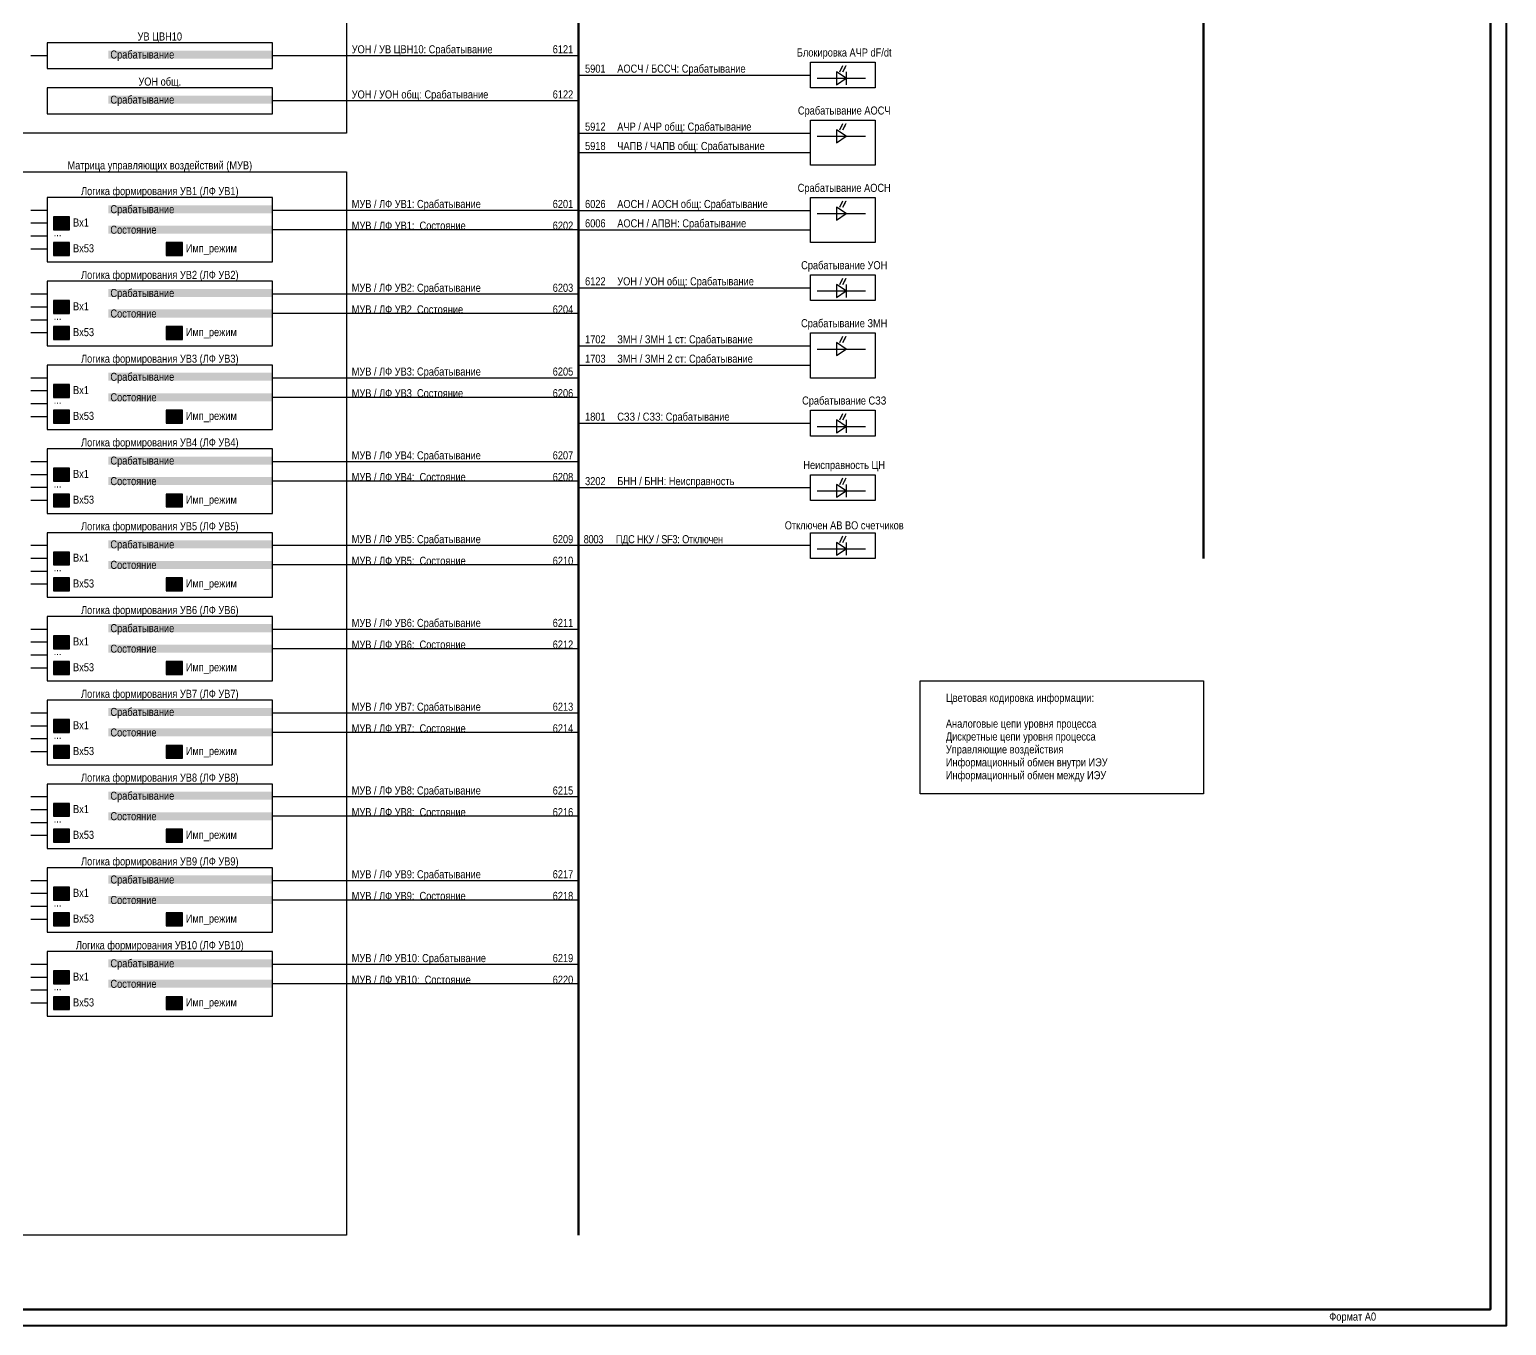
# Model space of a CAD drawing. Header units: millimetres. Extents: x 2179 to 12176, y -20554 to -12004.
# Drawn here: x 4413.6 to 4872, y -20554 to -20151.9 of the extents above; entities that cross this region are included whole.
import ezdxf
from ezdxf.enums import TextEntityAlignment as Align

# ---------------------------------------------------------------- set-up
doc = ezdxf.new("R2010")
doc.units = ezdxf.units.MM
for name, color, linetype, lineweight in [('GOOSE', 224, 'Continuous', 30), ('MMS', 190, 'Continuous', 30), ('Внутренняя шина', 4, 'Continuous', 70), ('Вход-Аналоги', 5, 'Continuous', 30), ('Линии связи', 75, 'Continuous', 30), ('Основная', 7, 'Continuous', 30), ('Основная сплошная', 7, 'Continuous', 30), ('Сигналы внутр.', 13, 'Continuous', 30), ('Цепи внешние', 134, 'Continuous', 30)]:
    doc.layers.add(name, color=color, linetype=linetype, lineweight=lineweight)
doc.layers.add('Рамка внешняя', color=8, linetype='Continuous', lineweight=40, plot=False)
doc.styles.add('2.5_Gost_RD', font='ARIALN.TTF', dxfattribs={"height": 2.5})
doc.styles.add('Narrow', font='ARIALN.TTF')
doc.styles.add('Табл дан', font='ARIALN.TTF')

# ---------------------------------------------------------------- blocks, each defined once
blk = doc.blocks.new('*U15')
blk.add_lwpolyline([(0, 0), (1189, 0), (1189, 841), (0, 841)], close=True)
at = {"lineweight": 50}
blk.add_lwpolyline([(20, 836), (1184, 836), (1184, 5), (20, 5)], close=True, dxfattribs=at)
at = {"style": '2.5_Gost_RD', "flags": 8}
blk.add_attdef('ФОРМАТ', text='', height=2.5, dxfattribs=at).set_placement((1134, 4), align=Align.TOP_LEFT)
blk = doc.blocks.new('SW.2')
at = {"true_color": 0xadddf7}
h = blk.add_hatch(color=141, dxfattribs=at)
h.dxf.hatch_style = 1
h.paths.add_polyline_path([(5, 2), (0, 2), (0, -2), (5, -2)])
blk.add_lwpolyline([(5, 2), (0, 2), (0, -2), (5, -2)], close=True)
for points in [[(1, 0), (2, 0)], [(2, 0), (3, 1)], [(3, 0), (4, 0)]]:
    blk.add_lwpolyline(points)

msp = doc.modelspace()

# ---------------------------------------------------------------- linework, layer by layer
at = {"layer": 'Внутренняя шина'}
for points in [[(4584, -20526), (4584, -19734)], [(4778, -20316), (4778, -19734)]]:
    msp.add_lwpolyline(points, dxfattribs=at)
at = {"layer": 'Линии связи'}
for points in [[(4584, -20160), (4489, -20160)], [(4584, -20166), (4656, -20166)], [(4584, -20174), (4489, -20174)], [(4584, -20184), (4656, -20184)], [(4584, -20190), (4656, -20190)], [(4584, -20208), (4489, -20208)], [(4584, -20208), (4656, -20208)], [(4584, -20214), (4489, -20214)], [(4584, -20214), (4656, -20214)], [(4584, -20234), (4489, -20234)], [(4584, -20232), (4656, -20232)], [(4584, -20240), (4489, -20240)], [(4584, -20250), (4656, -20250)], [(4584, -20256), (4656, -20256)], [(4584, -20260), (4489, -20260)], [(4584, -20266), (4489, -20266)], [(4584, -20274), (4656, -20274)], [(4584, -20286), (4489, -20286)], [(4584, -20292), (4489, -20292)], [(4584, -20294), (4656, -20294)], [(4584, -20312), (4489, -20312)], [(4656, -20312), (4584, -20312)], [(4584, -20318), (4489, -20318)], [(4584, -20338), (4489, -20338)], [(4584, -20344), (4489, -20344)], [(4584, -20364), (4489, -20364)], [(4584, -20370), (4489, -20370)], [(4584, -20390), (4489, -20390)], [(4584, -20396), (4489, -20396)], [(4584, -20416), (4489, -20416)], [(4584, -20422), (4489, -20422)], [(4584, -20442), (4489, -20442)], [(4584, -20448), (4489, -20448)]]:
    msp.add_lwpolyline(points, dxfattribs=at)
at = {"layer": 'Основная'}
for points in [[(4396, -19748), (4512, -19748), (4512, -20184), (4396, -20184)], [(4489, -20156), (4419, -20156), (4419, -20164), (4489, -20164)], [(4656, -20162), (4676, -20162), (4676, -20170), (4656, -20170)], [(4489, -20170), (4419, -20170), (4419, -20178), (4489, -20178)], [(4656, -20180), (4676, -20180), (4676, -20194), (4656, -20194)], [(4396, -20196), (4512, -20196), (4512, -20526), (4396, -20526)], [(4489, -20204), (4419, -20204), (4419, -20224), (4489, -20224)], [(4656, -20204), (4676, -20204), (4676, -20218), (4656, -20218)], [(4489, -20230), (4419, -20230), (4419, -20250), (4489, -20250)], [(4656, -20228), (4676, -20228), (4676, -20236), (4656, -20236)], [(4656, -20246), (4676, -20246), (4676, -20260), (4656, -20260)], [(4489, -20256), (4419, -20256), (4419, -20276), (4489, -20276)], [(4656, -20270), (4676, -20270), (4676, -20278), (4656, -20278)], [(4489, -20282), (4419, -20282), (4419, -20302), (4489, -20302)], [(4656, -20290), (4676, -20290), (4676, -20298), (4656, -20298)], [(4489, -20308), (4419, -20308), (4419, -20328), (4489, -20328)], [(4656, -20308), (4676, -20308), (4676, -20316), (4656, -20316)], [(4489, -20334), (4419, -20334), (4419, -20354), (4489, -20354)], [(4489, -20360), (4419, -20360), (4419, -20380), (4489, -20380)], [(4489, -20386), (4419, -20386), (4419, -20406), (4489, -20406)], [(4489, -20412), (4419, -20412), (4419, -20432), (4489, -20432)], [(4489, -20438), (4419, -20438), (4419, -20458), (4489, -20458)]]:
    msp.add_lwpolyline(points, close=True, dxfattribs=at)
for points in [[(4419, -20160), (4414, -20160)], [(4419, -20208), (4414, -20208)], [(4419, -20212), (4414, -20212)], [(4419, -20216), (4414, -20216)], [(4419, -20220), (4414, -20220)], [(4419, -20234), (4414, -20234)], [(4419, -20238), (4414, -20238)], [(4419, -20242), (4414, -20242)], [(4419, -20246), (4414, -20246)], [(4419, -20260), (4414, -20260)], [(4419, -20264), (4414, -20264)], [(4419, -20268), (4414, -20268)], [(4419, -20272), (4414, -20272)], [(4419, -20286), (4414, -20286)], [(4419, -20290), (4414, -20290)], [(4419, -20294), (4414, -20294)], [(4419, -20298), (4414, -20298)], [(4419, -20312), (4414, -20312)], [(4419, -20316), (4414, -20316)], [(4419, -20320), (4414, -20320)], [(4419, -20324), (4414, -20324)], [(4419, -20338), (4414, -20338)], [(4419, -20342), (4414, -20342)], [(4419, -20346), (4414, -20346)], [(4419, -20350), (4414, -20350)], [(4419, -20364), (4414, -20364)], [(4419, -20368), (4414, -20368)], [(4419, -20372), (4414, -20372)], [(4419, -20376), (4414, -20376)], [(4419, -20390), (4414, -20390)], [(4419, -20394), (4414, -20394)], [(4419, -20398), (4414, -20398)], [(4419, -20402), (4414, -20402)], [(4419, -20416), (4414, -20416)], [(4419, -20420), (4414, -20420)], [(4419, -20424), (4414, -20424)], [(4419, -20428), (4414, -20428)], [(4419, -20442), (4414, -20442)], [(4419, -20446), (4414, -20446)], [(4419, -20450), (4414, -20450)], [(4419, -20454), (4414, -20454)]]:
    msp.add_lwpolyline(points, dxfattribs=at)
at = {"layer": 'Основная сплошная'}
for points in [[(4664.06, -20165), (4664.06, -20169), (4667.06, -20167), (4664.06, -20165)], [(4665.06, -20165), (4666.06, -20163)], [(4666.06, -20165), (4667.06, -20163)], [(4667.06, -20165), (4667.06, -20169)], [(4658.06, -20167), (4673.06, -20167)], [(4664.06, -20183), (4664.06, -20187), (4667.06, -20185), (4664.06, -20183)], [(4665.06, -20183), (4666.06, -20181)], [(4666.06, -20183), (4667.06, -20181)], [(4658.06, -20185), (4673.06, -20185)], [(4664.06, -20207), (4664.06, -20211), (4667.06, -20209), (4664.06, -20207)], [(4665.06, -20207), (4666.06, -20205)], [(4666.06, -20207), (4667.06, -20205)], [(4658.06, -20209), (4673.06, -20209)], [(4665.06, -20231), (4666.06, -20229)], [(4666.06, -20231), (4667.06, -20229)], [(4658.06, -20233), (4673.06, -20233)], [(4664.06, -20231), (4664.06, -20235), (4667.06, -20233), (4664.06, -20231)], [(4667.06, -20231), (4667.06, -20235)], [(4665.06, -20249), (4666.06, -20247)], [(4666.06, -20249), (4667.06, -20247)], [(4658.06, -20251), (4673.06, -20251)], [(4664.06, -20249), (4664.06, -20253), (4667.06, -20251), (4664.06, -20249)], [(4665.06, -20273), (4666.06, -20271)], [(4666.06, -20273), (4667.06, -20271)], [(4658.06, -20275), (4673.06, -20275)], [(4664.06, -20273), (4664.06, -20277), (4667.06, -20275), (4664.06, -20273)], [(4667.06, -20273), (4667.06, -20277)], [(4664.06, -20293), (4664.06, -20297), (4667.06, -20295), (4664.06, -20293)], [(4665.06, -20293), (4666.06, -20291)], [(4666.06, -20293), (4667.06, -20291)], [(4667.06, -20293), (4667.06, -20297)], [(4658.06, -20295), (4673.06, -20295)], [(4658.06, -20313), (4673.06, -20313)], [(4664.06, -20311), (4664.06, -20315), (4667.06, -20313), (4664.06, -20311)], [(4665.06, -20311), (4666.06, -20309)], [(4666.06, -20311), (4667.06, -20309)], [(4667.06, -20311), (4667.06, -20315)]]:
    msp.add_lwpolyline(points, dxfattribs=at)
for points in [[(4665.56, -20164, 0.5, 0, 0), (4666.06, -20163, 0, 0, 0)], [(4666.56, -20164, 0.5, 0, 0), (4667.06, -20163, 0, 0, 0)], [(4665.56, -20182, 0.5, 0, 0), (4666.06, -20181, 0, 0, 0)], [(4666.56, -20182, 0.5, 0, 0), (4667.06, -20181, 0, 0, 0)], [(4665.56, -20206, 0.5, 0, 0), (4666.06, -20205, 0, 0, 0)], [(4666.56, -20206, 0.5, 0, 0), (4667.06, -20205, 0, 0, 0)], [(4665.56, -20230, 0.5, 0, 0), (4666.06, -20229, 0, 0, 0)], [(4666.56, -20230, 0.5, 0, 0), (4667.06, -20229, 0, 0, 0)], [(4665.56, -20248, 0.5, 0, 0), (4666.06, -20247, 0, 0, 0)], [(4666.56, -20248, 0.5, 0, 0), (4667.06, -20247, 0, 0, 0)], [(4665.56, -20272, 0.5, 0, 0), (4666.06, -20271, 0, 0, 0)], [(4666.56, -20272, 0.5, 0, 0), (4667.06, -20271, 0, 0, 0)], [(4665.56, -20292, 0.5, 0, 0), (4666.06, -20291, 0, 0, 0)], [(4666.56, -20292, 0.5, 0, 0), (4667.06, -20291, 0, 0, 0)], [(4665.56, -20310, 0.5, 0, 0), (4666.06, -20309, 0, 0, 0)], [(4666.56, -20310, 0.5, 0, 0), (4667.06, -20309, 0, 0, 0)]]:
    msp.add_lwpolyline(points, format="xyseb", dxfattribs=at)
at = {"layer": 'Основная сплошная', "ltscale": 0.3}
msp.add_lwpolyline([(4690, -20354), (4777.95, -20354), (4777.95, -20389), (4690, -20389)], close=True, dxfattribs=at)

# ---------------------------------------------------------------- block references
at = {"layer": 'Основная'}
for p in [(4421, -20212), (4421, -20220), (4456, -20220), (4421, -20238), (4421, -20246), (4456, -20246), (4421, -20264), (4421, -20272), (4456, -20272), (4421, -20290), (4421, -20298), (4456, -20298), (4421, -20316), (4421, -20324), (4456, -20324), (4421, -20342), (4421, -20350), (4456, -20350), (4421, -20368), (4421, -20376), (4456, -20376), (4421, -20394), (4421, -20402), (4456, -20402), (4421, -20420), (4421, -20428), (4456, -20428), (4421, -20446), (4421, -20454), (4456, -20454)]:
    msp.add_blockref('SW.2', p, dxfattribs=at)
at = {"layer": 'Рамка внешняя'}
msp.add_blockref('*U15', (3683, -20554), dxfattribs=at).add_auto_attribs({'ФОРМАТ': 'Формат А0'})

# ---------------------------------------------------------------- texts
at = {"layer": 'GOOSE', "insert": (4698, -20382), "char_height": 2.5, "width": 72, "attachment_point": 1, "style": 'Табл дан'}
msp.add_mtext('\\A1;Информационный обмен между ИЭУ', dxfattribs=at)
at = {"layer": 'MMS', "insert": (4698, -20374), "char_height": 2.5, "width": 72, "attachment_point": 1, "style": 'Табл дан'}
msp.add_mtext('\\A1;Управляющие воздействия', dxfattribs=at)
at = {"layer": 'Вход-Аналоги', "insert": (4698, -20366), "char_height": 2.5, "width": 72, "attachment_point": 1, "style": 'Табл дан'}
msp.add_mtext('\\A1;Аналоговые цепи уровня процесса', dxfattribs=at)
at = {"layer": 'Основная', "style": 'Табл дан'}
for s, p in [('Вх1', (4427.07, -20211.75)), ('...', (4421.07, -20214.75)), ('Вх53', (4427.07, -20219.75)), ('Имп_режим', (4462.07, -20219.75)), ('Вх1', (4427.07, -20237.75)), ('...', (4421.07, -20240.75)), ('Вх53', (4427.07, -20245.75)), ('Имп_режим', (4462.07, -20245.75)), ('Вх1', (4427.07, -20263.75)), ('...', (4421.07, -20266.75)), ('Вх53', (4427.07, -20271.75)), ('Имп_режим', (4462.07, -20271.75)), ('Вх1', (4427.07, -20289.75)), ('...', (4421.07, -20292.75)), ('Вх53', (4427.07, -20297.75)), ('Имп_режим', (4462.07, -20297.75)), ('Вх1', (4427.07, -20315.75)), ('...', (4421.07, -20318.75)), ('Вх53', (4427.07, -20323.75)), ('Имп_режим', (4462.07, -20323.75)), ('Вх1', (4427.07, -20341.75)), ('...', (4421.07, -20344.75)), ('Вх53', (4427.07, -20349.75)), ('Имп_режим', (4462.07, -20349.75)), ('Вх1', (4427.07, -20367.75)), ('...', (4421.07, -20370.75)), ('Вх53', (4427.07, -20375.75)), ('Имп_режим', (4462.07, -20375.75)), ('Вх1', (4427.07, -20393.75)), ('...', (4421.07, -20396.75)), ('Вх53', (4427.07, -20401.75)), ('Имп_режим', (4462.07, -20401.75)), ('Вх1', (4427.07, -20419.75)), ('...', (4421.07, -20422.75)), ('Вх53', (4427.07, -20427.75)), ('Имп_режим', (4462.07, -20427.75)), ('Вх1', (4427.07, -20445.75)), ('...', (4421.07, -20448.75)), ('Вх53', (4427.07, -20453.75)), ('Имп_режим', (4462.07, -20453.75))]:
    msp.add_text(s, height=2.5, dxfattribs=at).set_placement(p, align=Align.MIDDLE_LEFT)
at = {"layer": 'Основная', "char_height": 2.5}
for s, insert, width, attachment_point, style in [('\\A1;УВ ЦВН10', (4454, -20156), 70, 8, 'Narrow'), ('Блокировка АЧР dF/dt', (4666.44, -20161), 45, 8, 'Narrow'), ('\\A1;УОН общ.', (4454, -20170), 70, 8, 'Narrow'), ('Срабатывание АОСЧ', (4666.44, -20179), 45, 8, 'Narrow'), ('Матрица управляющих воздействий (МУВ)', (4454, -20196), 116, 8, 'Narrow'), ('\\A1;Логика формирования УВ1 (ЛФ УВ1)', (4454, -20204), 70, 8, 'Narrow'), ('Срабатывание АОСН', (4666.44, -20203), 45, 8, 'Narrow'), ('Срабатывание УОН', (4666.44, -20227), 45, 8, 'Narrow'), ('\\A1;Логика формирования УВ2 (ЛФ УВ2)', (4454, -20230), 70, 8, 'Narrow'), ('Срабатывание ЗМН', (4666.44, -20245), 45, 8, 'Narrow'), ('\\A1;Логика формирования УВ3 (ЛФ УВ3)', (4454, -20256), 70, 8, 'Narrow'), ('Срабатывание СЗЗ', (4666.44, -20269), 45, 8, 'Narrow'), ('\\A1;Логика формирования УВ4 (ЛФ УВ4)', (4454, -20282), 70, 8, 'Narrow'), ('Неисправность ЦН', (4666.44, -20289), 45, 8, 'Narrow'), ('\\A1;Логика формирования УВ5 (ЛФ УВ5)', (4454, -20308), 70, 8, 'Narrow'), ('Отключен АВ ВО счетчиков', (4666.44, -20307), 45, 8, 'Narrow'), ('\\A1;Логика формирования УВ6 (ЛФ УВ6)', (4454, -20334), 70, 8, 'Narrow'), ('\\A1;Логика формирования УВ7 (ЛФ УВ7)', (4454, -20360), 70, 8, 'Narrow'), ('\\A1;Цветовая кодировка информации:', (4698, -20358), 132, 1, 'Табл дан'), ('\\A1;Логика формирования УВ8 (ЛФ УВ8)', (4454, -20386), 70, 8, 'Narrow'), ('\\A1;Логика формирования УВ9 (ЛФ УВ9)', (4454, -20412), 70, 8, 'Narrow'), ('\\A1;Логика формирования УВ10 (ЛФ УВ10)', (4454, -20438), 70, 8, 'Narrow')]:
    msp.add_mtext(s, dxfattribs=dict(at, insert=insert, width=width, attachment_point=attachment_point, style=style))
at = {"layer": 'Основная', "char_height": 2.5, "width": 51, "attachment_point": 4, "style": 'Narrow', "bg_fill": 1, "box_fill_scale": 1, "bg_fill_color": 9, "bg_fill_transparency": 0}
for s, insert in [('\\pl0.67568;Срабатывание', (4438, -20160)), ('\\pl0.67568;Срабатывание', (4438, -20174)), ('\\pl0.67568;Срабатывание', (4438, -20208)), ('\\pl0.67568;Состояние', (4438, -20214)), ('\\pl0.67568;Срабатывание', (4438, -20234)), ('\\pl0.67568;Состояние', (4438, -20240)), ('\\pl0.67568;Срабатывание', (4438, -20260)), ('\\pl0.67568;Состояние', (4438, -20266)), ('\\pl0.67568;Срабатывание', (4438, -20286)), ('\\pl0.67568;Состояние', (4438, -20292)), ('\\pl0.67568;Срабатывание', (4438, -20312)), ('\\pl0.67568;Состояние', (4438, -20318)), ('\\pl0.67568;Срабатывание', (4438, -20338)), ('\\pl0.67568;Состояние', (4438, -20344)), ('\\pl0.67568;Срабатывание', (4438, -20364)), ('\\pl0.67568;Состояние', (4438, -20370)), ('\\pl0.67568;Срабатывание', (4438, -20390)), ('\\pl0.67568;Состояние', (4438, -20396)), ('\\pl0.67568;Срабатывание', (4438, -20416)), ('\\pl0.67568;Состояние', (4438, -20422)), ('\\pl0.67568;Срабатывание', (4438, -20442)), ('\\pl0.67568;Состояние', (4438, -20448))]:
    msp.add_mtext(s, dxfattribs=dict(at, insert=insert))
at = {"layer": 'Сигналы внутр.', "char_height": 2.5}
for s, insert, width, attachment_point, style in [('УОН / УВ ЦВН10: Срабатывание^I   ^I   6121', (4513.57, -20160), 70.43, 7, 'Табл дан'), ('\\pt10,50;5901^IАОСЧ / БССЧ: Срабатывание^I', (4586, -20166), 70, 7, 'Narrow'), ('УОН / УОН общ: Срабатывание^I   ^I   6122', (4513.57, -20174), 70.43, 7, 'Табл дан'), ('5912^IАЧР / АЧР общ: Срабатывание', (4586, -20184), 70, 7, 'Narrow'), ('5918^IЧАПВ / ЧАПВ общ: Срабатывание', (4586, -20190), 70, 7, 'Narrow'), ('МУВ / ЛФ УВ1: Срабатывание ^I   ^I   6201', (4513.57, -20208), 70.43, 7, 'Табл дан'), ('6026^IАОСН / АОСН общ: Срабатывание', (4586, -20208), 70, 7, 'Narrow'), ('МУВ / ЛФ УВ1:  Состояние^I   ^I   ^I   6202', (4513.57, -20214), 70.43, 7, 'Табл дан'), ('6006^IАОСН / АПВН: Срабатывание', (4586, -20214), 70, 7, 'Narrow'), ('6122^IУОН / УОН общ: Срабатывание', (4586, -20232), 70, 7, 'Narrow'), ('МУВ / ЛФ УВ2: Срабатывание ^I   ^I   6203', (4513.57, -20234), 70.43, 7, 'Табл дан'), ('МУВ / ЛФ УВ2  Состояние^I   ^I   ^I   6204', (4513.57, -20240), 70.43, 7, 'Табл дан'), ('1702^IЗМН / {\\A1;ЗМН 1 ст}: Срабатывание', (4586, -20250), 70, 7, 'Narrow'), ('1703^IЗМН / {\\A1;ЗМН 2 ст}: Срабатывание', (4586, -20256), 70, 7, 'Narrow'), ('МУВ / ЛФ УВ3: Срабатывание ^I   ^I   6205', (4513.57, -20260), 70.43, 7, 'Табл дан'), ('МУВ / ЛФ УВ3  Состояние^I   ^I   ^I   6206', (4513.57, -20266), 70.43, 7, 'Табл дан'), ('1801^IСЗЗ / {\\A1;СЗЗ}: Срабатывание', (4586, -20274), 70, 7, 'Narrow'), ('МУВ / ЛФ УВ4: Срабатывание ^I   ^I   6207', (4513.57, -20286), 70.43, 7, 'Табл дан'), ('МУВ / ЛФ УВ4:  Состояние^I   ^I   ^I   6208', (4513.57, -20292), 70.43, 7, 'Табл дан'), ('3202^IБНН / БНН: Неисправность^I', (4586, -20294), 70, 7, 'Narrow'), ('МУВ / ЛФ УВ5: Срабатывание ^I   ^I   6209', (4513.57, -20312), 70.43, 7, 'Табл дан'), ('{\\T0.95;8003^IПДС НКУ / SF3: Отключен}', (4585.57, -20312), 70.43, 7, 'Табл дан'), ('МУВ / ЛФ УВ5:  Состояние^I   ^I   ^I   6210', (4513.57, -20318), 70.43, 7, 'Табл дан'), ('МУВ / ЛФ УВ6: Срабатывание ^I   ^I   6211', (4513.57, -20338), 70.43, 7, 'Табл дан'), ('МУВ / ЛФ УВ6:  Состояние^I   ^I   ^I   6212', (4513.57, -20344), 70.43, 7, 'Табл дан'), ('МУВ / ЛФ УВ7: Срабатывание ^I   ^I   6213', (4513.57, -20364), 70.43, 7, 'Табл дан'), ('МУВ / ЛФ УВ7:  Состояние^I   ^I   ^I   6214', (4513.57, -20370), 70.43, 7, 'Табл дан'), ('\\A1;Информационный обмен внутри ИЭУ', (4698, -20378), 72, 1, 'Табл дан'), ('МУВ / ЛФ УВ8: Срабатывание ^I   ^I   6215', (4513.57, -20390), 70.43, 7, 'Табл дан'), ('МУВ / ЛФ УВ8:  Состояние^I   ^I   ^I   6216', (4513.57, -20396), 70.43, 7, 'Табл дан'), ('МУВ / ЛФ УВ9: Срабатывание ^I   ^I   6217', (4513.57, -20416), 70.43, 7, 'Табл дан'), ('МУВ / ЛФ УВ9:  Состояние^I   ^I   ^I   6218', (4513.57, -20422), 70.43, 7, 'Табл дан'), ('МУВ / ЛФ УВ10: Срабатывание ^I   ^I   6219', (4513.57, -20442), 70.43, 7, 'Табл дан'), ('МУВ / ЛФ УВ10:  Состояние^I   ^I   ^I   6220', (4513.57, -20448), 70.43, 7, 'Табл дан')]:
    msp.add_mtext(s, dxfattribs=dict(at, insert=insert, width=width, attachment_point=attachment_point, style=style))
at = {"layer": 'Цепи внешние', "insert": (4698, -20370), "char_height": 2.5, "width": 78, "attachment_point": 1, "style": 'Табл дан'}
msp.add_mtext('\\A1;Дискретные цепи уровня процесса', dxfattribs=at)

doc.saveas('drawing.dxf')
